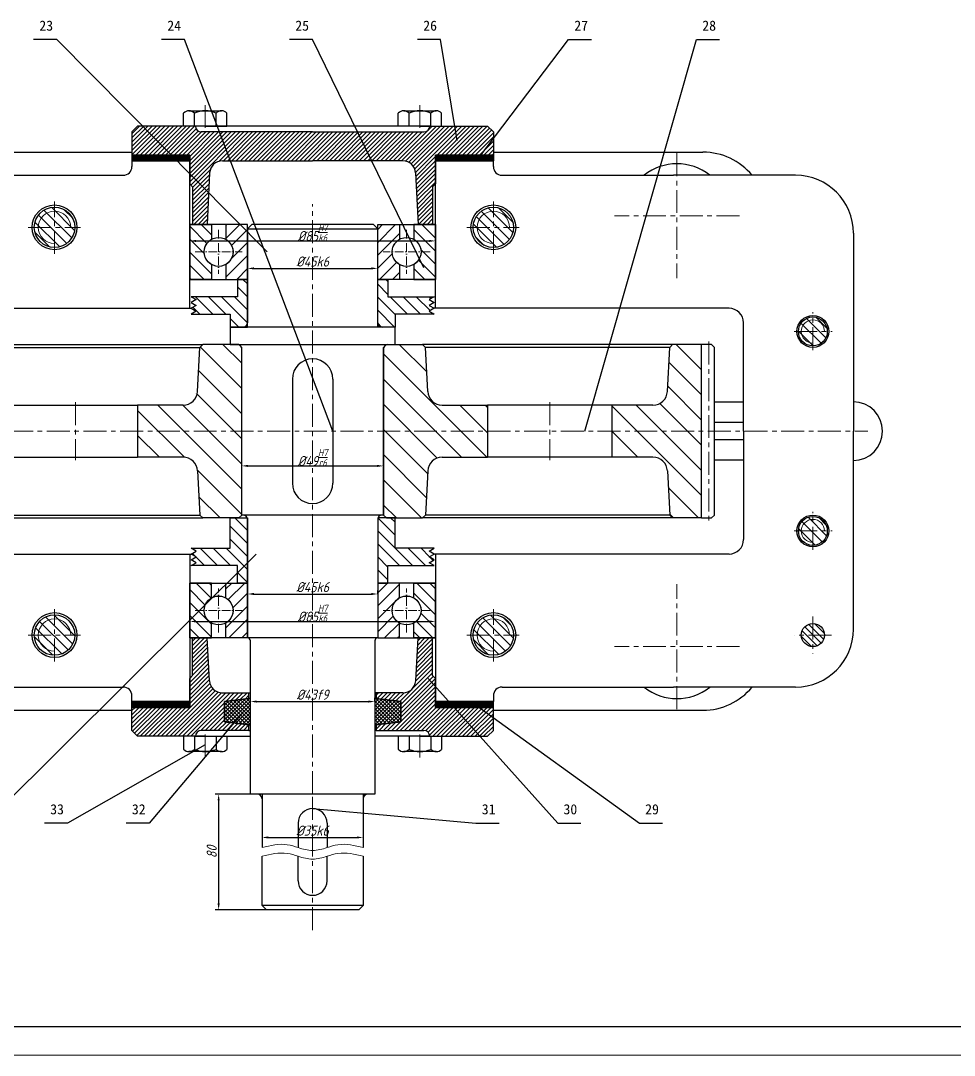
# Model space of a CAD drawing. Header units: millimetres. Extents: x 0 to 1189, y 0 to 841.
# Drawn here: x 346.3 to 669.1, y 0 to 357.8 of the extents above; entities that cross this region are included whole.
import ezdxf

# ---------------------------------------------------------------- set-up
doc = ezdxf.new("R2010")
doc.units = ezdxf.units.MM
doc.header["$LTSCALE"] = 0.25
doc.linetypes.add('ACAD_ISO10W100', pattern=[18, 12, -3, 0, -3])
doc.linetypes.add('CENTER', pattern=[50.8, 31.75, -6.35, 6.35, -6.35])
for name, color, linetype, lineweight in [('中心线', 1, 'CENTER', 15), ('剖面线', 6, 'Continuous', 15), ('尺寸', 3, 'Continuous', 15), ('标注', 6, 'Continuous', 15), ('粗实线', 2, 'Continuous', 30), ('细实线', 7, 'Continuous', 15)]:
    doc.layers.add(name, color=color, linetype=linetype, lineweight=lineweight)
doc.styles.add('gbeitc', font='gbeitc.shx', dxfattribs={"bigfont": 'gbcbig.shx'})
doc.styles.get("Standard").update_dxf_attribs({"font": '宋体.ttf'})
doc.dimstyles.new('ISO-25', dxfattribs={"dimtxt": 3.5, "dimasz": 2.1875, "dimexe": 1.25, "dimexo": 0, "dimtad": 1, "dimdec": 3, "dimrnd": 0.01, "dimdsep": 46, "dimtxsty": 'gbeitc', "dimcen": 2.5, "dimadec": 0, "dimazin": 0, "dimtfac": 1, "dimtdec": 3, "dimtmove": 0, "dimatfit": 3, "dimfxl": 1, "dimarcsym": 0})

# ---------------------------------------------------------------- blocks, each defined once
blk = doc.blocks.new('*D935')
at = {"layer": 'Defpoints', "color": 0, "transparency": 16777216}
for p in [(404.73, 281.63), (489.73, 281.63), (489.73, 281.63)]:
    blk.add_point(p, dxfattribs=at)
at = {"layer": '尺寸', "color": 0, "lineweight": -2, "transparency": 16777216}
for p, q in [((404.73, 281.63), (404.73, 282.88)), ((489.73, 281.63), (489.73, 282.88)), ((406.91, 281.63), (487.54, 281.63))]:
    blk.add_line(p, q, dxfattribs=at)
at = {"layer": '尺寸', "color": 0, "transparency": 16777216}
for points in [[(406.91, 282), (406.91, 281.27), (404.73, 281.63)], [(487.54, 282), (487.54, 281.27), (489.73, 281.63)]]:
    blk.add_solid(points, dxfattribs=at)
at = {"layer": '尺寸', "color": 0, "transparency": 16777216, "insert": (447.23, 284.5), "char_height": 3.5, "attachment_point": 5, "style": 'gbeitc'}
blk.add_mtext('%%c85{\\H0.7x;\\SH7/k6;}', dxfattribs=at)
blk = doc.blocks.new('*D936')
at = {"layer": 'Defpoints', "color": 0, "transparency": 16777216}
for p in [(424.73, 272.13), (469.73, 272.13), (469.73, 272.13)]:
    blk.add_point(p, dxfattribs=at)
at = {"layer": '尺寸', "color": 0, "lineweight": -2, "transparency": 16777216}
for p, q in [((424.73, 272.13), (424.73, 273.38)), ((426.91, 272.13), (467.54, 272.13)), ((469.73, 272.13), (469.73, 273.38))]:
    blk.add_line(p, q, dxfattribs=at)
at = {"layer": '尺寸', "color": 0, "transparency": 16777216}
for points in [[(426.91, 272.5), (426.91, 271.77), (424.73, 272.13)], [(467.54, 272.5), (467.54, 271.77), (469.73, 272.13)]]:
    blk.add_solid(points, dxfattribs=at)
at = {"layer": '尺寸', "color": 0, "transparency": 16777216, "insert": (447.23, 274.51), "char_height": 3.5, "attachment_point": 5, "style": 'gbeitc'}
blk.add_mtext('%%c45k6', dxfattribs=at)
blk = doc.blocks.new('*D937')
at = {"layer": 'Defpoints', "color": 0, "transparency": 16777216}
for p in [(404.73, 150.03), (489.73, 150.03), (489.73, 150.03)]:
    blk.add_point(p, dxfattribs=at)
at = {"layer": '尺寸', "color": 0, "lineweight": -2, "transparency": 16777216}
for p, q in [((404.73, 150.03), (404.73, 151.28)), ((489.73, 150.03), (489.73, 151.28)), ((406.91, 150.03), (487.54, 150.03))]:
    blk.add_line(p, q, dxfattribs=at)
at = {"layer": '尺寸', "color": 0, "transparency": 16777216}
for points in [[(406.91, 150.4), (406.91, 149.67), (404.73, 150.03)], [(487.54, 150.4), (487.54, 149.67), (489.73, 150.03)]]:
    blk.add_solid(points, dxfattribs=at)
at = {"layer": '尺寸', "color": 0, "transparency": 16777216, "insert": (447.23, 152.9), "char_height": 3.5, "attachment_point": 5, "style": 'gbeitc'}
blk.add_mtext('%%c85{\\H0.7x;\\SH7/k6;}', dxfattribs=at)
blk = doc.blocks.new('*D938')
at = {"layer": 'Defpoints', "color": 0, "transparency": 16777216}
for p in [(424.73, 159.53), (469.73, 159.53), (469.73, 159.53)]:
    blk.add_point(p, dxfattribs=at)
at = {"layer": '尺寸', "color": 0, "lineweight": -2, "transparency": 16777216}
for p, q in [((424.73, 159.53), (424.73, 160.78)), ((426.91, 159.53), (467.54, 159.53)), ((469.73, 159.53), (469.73, 160.78))]:
    blk.add_line(p, q, dxfattribs=at)
at = {"layer": '尺寸', "color": 0, "transparency": 16777216}
for points in [[(426.91, 159.9), (426.91, 159.17), (424.73, 159.53)], [(467.54, 159.9), (467.54, 159.17), (469.73, 159.53)]]:
    blk.add_solid(points, dxfattribs=at)
at = {"layer": '尺寸', "color": 0, "transparency": 16777216, "insert": (447.23, 161.91), "char_height": 3.5, "attachment_point": 5, "style": 'gbeitc'}
blk.add_mtext('%%c45k6', dxfattribs=at)
blk = doc.blocks.new('*D939')
at = {"layer": 'Defpoints', "color": 0, "transparency": 16777216}
for p in [(422.73, 203.83), (471.73, 203.83), (471.73, 203.83)]:
    blk.add_point(p, dxfattribs=at)
at = {"layer": '尺寸', "color": 0, "lineweight": -2, "transparency": 16777216}
for p, q in [((422.73, 203.83), (422.73, 205.08)), ((471.73, 203.83), (471.73, 205.08)), ((424.91, 203.83), (469.54, 203.83))]:
    blk.add_line(p, q, dxfattribs=at)
at = {"layer": '尺寸', "color": 0, "transparency": 16777216}
for points in [[(424.91, 204.2), (424.91, 203.47), (422.73, 203.83)], [(469.54, 204.2), (469.54, 203.47), (471.73, 203.83)]]:
    blk.add_solid(points, dxfattribs=at)
at = {"layer": '尺寸', "color": 0, "transparency": 16777216, "insert": (447.23, 206.7), "char_height": 3.5, "attachment_point": 5, "style": 'gbeitc'}
blk.add_mtext('%%c49{\\H0.7x;\\SH7/r6;}', dxfattribs=at)
blk = doc.blocks.new('*D942')
at = {"layer": 'Defpoints', "color": 0, "transparency": 16777216}
for p in [(429.73, 90.33), (464.73, 90.33), (464.73, 75.33)]:
    blk.add_point(p, dxfattribs=at)
at = {"layer": '尺寸', "color": 0, "lineweight": -2, "transparency": 16777216}
for p, q in [((429.73, 90.33), (429.73, 74.08)), ((464.73, 90.33), (464.73, 74.08)), ((431.91, 75.33), (462.54, 75.33))]:
    blk.add_line(p, q, dxfattribs=at)
at = {"layer": '尺寸', "color": 0, "transparency": 16777216}
for points in [[(431.91, 75.7), (431.91, 74.97), (429.73, 75.33)], [(462.54, 75.7), (462.54, 74.97), (464.73, 75.33)]]:
    blk.add_solid(points, dxfattribs=at)
at = {"layer": '尺寸', "color": 0, "transparency": 16777216, "insert": (447.23, 77.71), "char_height": 3.5, "attachment_point": 5, "style": 'gbeitc'}
blk.add_mtext('%%c35k6', dxfattribs=at)
blk = doc.blocks.new('*D943')
at = {"layer": 'Defpoints', "color": 0, "transparency": 16777216}
for p in [(447.23, 90.33), (414.73, 50.33), (447.23, 50.33)]:
    blk.add_point(p, dxfattribs=at)
at = {"layer": '尺寸', "color": 0, "lineweight": -2, "transparency": 16777216}
for p, q in [((447.23, 90.33), (413.48, 90.33)), ((414.73, 88.15), (414.73, 52.52)), ((447.23, 50.33), (413.48, 50.33))]:
    blk.add_line(p, q, dxfattribs=at)
at = {"layer": '尺寸', "color": 0, "transparency": 16777216}
for points in [[(414.36, 88.15), (415.09, 88.15), (414.73, 90.33)], [(414.36, 52.52), (415.09, 52.52), (414.73, 50.33)]]:
    blk.add_solid(points, dxfattribs=at)
at = {"layer": '尺寸', "color": 0, "transparency": 16777216, "insert": (412.35, 70.33), "char_height": 3.5, "attachment_point": 5, "rotation": 90, "style": 'gbeitc'}
blk.add_mtext('80', dxfattribs=at)
blk = doc.blocks.new('*D945')
at = {"layer": 'Defpoints', "color": 0, "transparency": 16777216}
for p in [(425.73, 122.33), (468.73, 122.33), (468.73, 122.33)]:
    blk.add_point(p, dxfattribs=at)
at = {"layer": '尺寸', "color": 0, "lineweight": -2, "transparency": 16777216}
for p, q in [((425.73, 122.33), (425.73, 123.58)), ((427.91, 122.33), (466.54, 122.33)), ((468.73, 122.33), (468.73, 123.58))]:
    blk.add_line(p, q, dxfattribs=at)
at = {"layer": '尺寸', "color": 0, "transparency": 16777216}
for points in [[(427.91, 122.7), (427.91, 121.97), (425.73, 122.33)], [(466.54, 122.7), (466.54, 121.97), (468.73, 122.33)]]:
    blk.add_solid(points, dxfattribs=at)
at = {"layer": '尺寸', "color": 0, "transparency": 16777216, "insert": (447.23, 124.71), "char_height": 3.5, "attachment_point": 5, "style": 'gbeitc'}
blk.add_mtext('%%c43f9', dxfattribs=at)

msp = doc.modelspace()

# ---------------------------------------------------------------- hatches: boundary and pattern name
at = {"layer": '剖面线'}
h = msp.add_hatch(dxfattribs=at)
h.set_pattern_fill('ANSI31', color=256, scale=0.326667, style=0)
edge = h.paths.add_edge_path(flags=16)
edge.add_line((447.2267, 319.3333), (408.7267, 319.3333))
edge.add_arc((408.7267, 321.3333), 2, 180, 270, ccw=False)
edge.add_line((406.7267, 321.3333), (386.7267, 321.3333))
edge.add_line((386.7267, 321.3333), (384.7267, 319.3333))
edge.add_line((384.7267, 319.3333), (384.7267, 311.3333))
edge.add_line((384.7267, 311.3333), (399.2267, 311.3333))
edge.add_line((399.2267, 311.3333), (404.7267, 311.3333))
edge.add_line((404.7267, 311.3333), (404.7267, 301.3333))
edge.add_line((404.7267, 301.3333), (405.7267, 300.3333))
edge.add_line((405.7267, 300.3333), (405.7267, 287.3333))
edge.add_line((405.7267, 287.3333), (410.7267, 287.3333))
edge.add_line((410.7267, 287.3333), (411.6177, 305.1531))
edge.add_arc((416.0122, 304.9333), 4.4, 90, 177.137595, ccw=False)
edge.add_line((416.0122, 309.3333), (447.2267, 309.3333))
edge.add_line((447.2267, 309.3333), (478.4412, 309.3333))
edge.add_arc((478.4412, 304.9333), 4.4, 2.862405, 90, ccw=False)
edge.add_line((482.8357, 305.1531), (483.7267, 287.3333))
edge.add_line((483.7267, 287.3333), (488.7267, 287.3333))
edge.add_line((488.7267, 287.3333), (488.7267, 300.3333))
edge.add_line((488.7267, 300.3333), (489.7267, 301.3333))
edge.add_line((489.7267, 301.3333), (489.7267, 311.3333))
edge.add_line((489.7267, 311.3333), (495.2267, 311.3333))
edge.add_line((495.2267, 311.3333), (509.7267, 311.3333))
edge.add_line((509.7267, 311.3333), (509.7267, 319.3333))
edge.add_line((509.7267, 319.3333), (507.7267, 321.3333))
edge.add_line((507.7267, 321.3333), (487.7267, 321.3333))
edge.add_arc((485.7267, 321.3333), 2, -90, 0, ccw=False)
edge.add_line((485.7267, 319.3333), (447.2267, 319.3333))
h = msp.add_hatch(dxfattribs=at)
h.set_pattern_fill('ANSI37', color=256, scale=0.117, style=0)
h.paths.add_polyline_path([(404.7267, 309.3333), (404.7267, 311.3333), (384.7267, 311.3333), (384.7267, 309.3333)], flags=16)
h = msp.add_hatch(dxfattribs=at)
h.set_pattern_fill('ANSI37', color=256, scale=0.117, style=0)
h.paths.add_polyline_path([(489.7267, 309.3333), (489.7267, 311.3333), (509.7267, 311.3333), (509.7267, 309.3333)], flags=16)
h = msp.add_hatch(dxfattribs=at)
h.set_pattern_fill('ANSI31', color=256, scale=0.8, angle=90, style=0)
edge = h.paths.add_edge_path(flags=16)
edge.add_arc((357.9767, 286.3333), 7, 0, 360)
h = msp.add_hatch(dxfattribs=at)
h.set_pattern_fill('ANSI31', color=256, scale=0.8, angle=90, style=0)
edge = h.paths.add_edge_path(flags=16)
edge.add_arc((509.7267, 286.3333), 7, 0, 360)
h = msp.add_hatch(dxfattribs=at)
h.set_pattern_fill('ANSI31', color=256, angle=90, style=0)
edge = h.paths.add_edge_path(flags=16)
edge.add_line((404.7268, 287.3333), (412.2267, 287.3333))
edge.add_line((412.2267, 287.3333), (412.2267, 282.1635))
edge.add_arc((414.7267, 277.8333), 5, 120, 240)
edge.add_line((412.2267, 273.5032), (412.2267, 268.3333))
edge.add_line((412.2267, 268.3333), (404.7268, 268.3333))
edge.add_arc((404.7268, 268.3334), 0.0001, 180, 270, ccw=False)
edge.add_line((404.7267, 268.3334), (404.7267, 287.3332))
edge.add_arc((404.7268, 287.3332), 0.0001, 90, 180, ccw=False)
h = msp.add_hatch(dxfattribs=at)
h.set_pattern_fill('ANSI31', color=256, style=0)
edge = h.paths.add_edge_path(flags=16)
edge.add_line((424.7266, 287.3333), (417.2267, 287.3333))
edge.add_line((417.2267, 287.3333), (417.2267, 282.1635))
edge.add_arc((414.7267, 277.8333), 5, -60, 60, ccw=False)
edge.add_line((417.2267, 273.5032), (417.2267, 268.3333))
edge.add_line((417.2267, 268.3333), (424.7266, 268.3333))
edge.add_arc((424.7266, 268.3334), 0.0001, 270, 360)
edge.add_line((424.7267, 268.3334), (424.7267, 287.3332))
edge.add_arc((424.7266, 287.3332), 0.0001, 0, 90)
h = msp.add_hatch(dxfattribs=at)
h.set_pattern_fill('ANSI31', color=256, style=0)
edge = h.paths.add_edge_path(flags=16)
edge.add_line((469.7268, 287.3333), (477.2267, 287.3333))
edge.add_line((477.2267, 287.3333), (477.2267, 282.1635))
edge.add_arc((479.7267, 277.8333), 5, 120, 240)
edge.add_line((477.2267, 273.5032), (477.2267, 268.3333))
edge.add_line((477.2267, 268.3333), (469.7268, 268.3333))
edge.add_arc((469.7268, 268.3334), 0.0001, 180, 270, ccw=False)
edge.add_line((469.7267, 268.3334), (469.7267, 287.3332))
edge.add_arc((469.7268, 287.3332), 0.0001, 90, 180, ccw=False)
h = msp.add_hatch(dxfattribs=at)
h.set_pattern_fill('ANSI31', color=256, angle=90, style=0)
edge = h.paths.add_edge_path(flags=16)
edge.add_line((489.7266, 287.3333), (482.2267, 287.3333))
edge.add_line((482.2267, 287.3333), (482.2267, 282.1635))
edge.add_arc((479.7267, 277.8333), 5, -60, 60, ccw=False)
edge.add_line((482.2267, 273.5032), (482.2267, 268.3333))
edge.add_line((482.2267, 268.3333), (489.7266, 268.3333))
edge.add_arc((489.7266, 268.3334), 0.0001, 270, 360)
edge.add_line((489.7267, 268.3334), (489.7267, 287.3332))
edge.add_arc((489.7266, 287.3332), 0.0001, 0, 90)
h = msp.add_hatch(dxfattribs=at)
h.set_pattern_fill('ANSI31', color=256, angle=90, style=0)
h.paths.add_polyline_path([(424.7267, 268.3333), (421.2267, 268.3333), (421.2267, 262.3333), (405.2267, 262.3333), (406.9587, 261.3333), (405.2267, 260.3333), (406.9587, 259.3333), (405.2267, 258.3333), (406.9587, 257.3333), (405.2267, 256.3333), (418.7267, 256.3333), (418.7267, 251.8333), (424.7267, 251.8333)], flags=16)
h = msp.add_hatch(dxfattribs=at)
h.set_pattern_fill('ANSI31', color=256, angle=90, style=0)
h.paths.add_polyline_path([(469.7267, 268.3333), (473.2267, 268.3333), (473.2267, 262.3333), (489.2267, 262.3333), (487.4946, 261.3333), (489.2267, 260.3333), (487.4946, 259.3333), (489.2267, 258.3333), (487.4946, 257.3333), (489.2267, 256.3333), (475.7267, 256.3333), (475.7267, 251.8333), (469.7267, 251.8333)], flags=16)
h = msp.add_hatch(dxfattribs=at)
h.set_pattern_fill('ANSI31', color=256, scale=0.8, angle=90, style=0)
edge = h.paths.add_edge_path(flags=16)
edge.add_arc((620.2267, 250.3333), 5, 0, 360)
h = msp.add_hatch(dxfattribs=at)
h.set_pattern_fill('ANSI31', color=256, scale=1.94, angle=90, style=0)
edge = h.paths.add_edge_path(flags=16)
edge.add_line((421.7267, 185.8333), (422.7267, 186.8333))
edge.add_line((422.7267, 186.8333), (422.7267, 244.8333))
edge.add_line((422.7267, 244.8333), (421.7267, 245.8333))
edge.add_line((421.7267, 245.8333), (409.2267, 245.8333))
edge.add_line((409.2267, 245.8333), (408.2267, 244.8333))
edge.add_line((408.2267, 244.8333), (407.4254, 229.5712))
edge.add_arc((402.4323, 229.8333), 5, 270, 356.994731, ccw=False)
edge.add_line((402.4323, 224.8333), (386.7267, 224.8333))
edge.add_line((386.7267, 224.8333), (386.7267, 206.8333))
edge.add_line((386.7267, 206.8333), (402.4323, 206.8333))
edge.add_arc((402.4323, 201.8333), 5, 3.005269, 90, ccw=False)
edge.add_line((407.4254, 202.0955), (408.2267, 186.8333))
edge.add_line((408.2267, 186.8333), (409.2267, 185.8333))
edge.add_line((409.2267, 185.8333), (421.7267, 185.8333))
h = msp.add_hatch(dxfattribs=at)
h.set_pattern_fill('ANSI31', color=256, scale=1.94, angle=90, style=0)
edge = h.paths.add_edge_path(flags=16)
edge.add_line((472.7267, 185.8333), (471.7267, 186.8333))
edge.add_line((471.7267, 186.8333), (471.7267, 244.8333))
edge.add_line((471.7267, 244.8333), (472.7267, 245.8333))
edge.add_line((472.7267, 245.8333), (485.2267, 245.8333))
edge.add_line((485.2267, 245.8333), (486.2267, 244.8333))
edge.add_line((486.2267, 244.8333), (487.0279, 229.5712))
edge.add_arc((492.0211, 229.8333), 5, 183.005269, 270)
edge.add_line((492.0211, 224.8333), (507.7267, 224.8333))
edge.add_line((507.7267, 224.8333), (507.7267, 206.8333))
edge.add_line((507.7267, 206.8333), (492.0211, 206.8333))
edge.add_arc((492.0211, 201.8333), 5, 90, 176.994731)
edge.add_line((487.0279, 202.0955), (486.2267, 186.8333))
edge.add_line((486.2267, 186.8333), (485.2267, 185.8333))
edge.add_line((485.2267, 185.8333), (472.7267, 185.8333))
h = msp.add_hatch(dxfattribs=at)
h.set_pattern_fill('ANSI31', color=256, scale=1.94, angle=90, style=0)
edge = h.paths.add_edge_path(flags=16)
edge.add_line((581.7267, 185.8333), (581.7267, 245.8333))
edge.add_line((581.7267, 245.8333), (571.7267, 245.8333))
edge.add_line((571.7267, 245.8333), (570.7267, 244.8333))
edge.add_line((570.7267, 244.8333), (569.9254, 229.5712))
edge.add_arc((564.9323, 229.8333), 5, 270, 356.994731, ccw=False)
edge.add_line((564.9323, 224.8333), (550.7267, 224.8333))
edge.add_line((550.7267, 224.8333), (550.7267, 206.8333))
edge.add_line((550.7267, 206.8333), (564.9323, 206.8333))
edge.add_arc((564.9323, 201.8333), 5, 3.005269, 90, ccw=False)
edge.add_line((569.9254, 202.0955), (570.7267, 186.8333))
edge.add_line((570.7267, 186.8333), (571.7267, 185.8333))
edge.add_line((571.7267, 185.8333), (581.7267, 185.8333))
h = msp.add_hatch(dxfattribs=at)
h.set_pattern_fill('ANSI31', color=256, scale=0.8, angle=90, style=0)
edge = h.paths.add_edge_path(flags=16)
edge.add_arc((620.2267, 181.3333), 5, 0, 360)
h = msp.add_hatch(dxfattribs=at)
h.set_pattern_fill('ANSI31', color=256, angle=90, style=0)
h.paths.add_polyline_path([(424.7267, 163.3333), (421.2267, 163.3333), (421.2267, 169.3333), (405.2267, 169.3333), (406.9587, 170.3333), (405.2267, 171.3333), (406.9587, 172.3333), (405.2267, 173.3333), (406.9587, 174.3333), (405.2267, 175.3333), (418.7267, 175.3333), (418.7267, 185.8333), (424.7267, 185.8333)], flags=16)
h = msp.add_hatch(dxfattribs=at)
h.set_pattern_fill('ANSI31', color=256, angle=90, style=0)
h.paths.add_polyline_path([(469.7267, 163.3333), (473.2267, 163.3333), (473.2267, 169.3333), (489.2267, 169.3333), (487.4946, 170.3333), (489.2267, 171.3333), (487.4946, 172.3333), (489.2267, 173.3333), (487.4946, 174.3333), (489.2267, 175.3333), (475.7267, 175.3333), (475.7267, 185.8333), (469.7267, 185.8333)], flags=16)
h = msp.add_hatch(dxfattribs=at)
h.set_pattern_fill('ANSI31', color=256, angle=90, style=0)
edge = h.paths.add_edge_path(flags=16)
edge.add_line((404.7268, 144.3333), (412.2267, 144.3333))
edge.add_line((412.2267, 144.3333), (412.2267, 149.5032))
edge.add_arc((414.7267, 153.8333), 5, 120, 240, ccw=False)
edge.add_line((412.2267, 158.1635), (412.2267, 163.3333))
edge.add_line((412.2267, 163.3333), (404.7268, 163.3333))
edge.add_arc((404.7268, 163.3332), 0.0001, 90, 180)
edge.add_line((404.7267, 163.3332), (404.7267, 144.3334))
edge.add_arc((404.7268, 144.3334), 0.0001, 180, 270)
h = msp.add_hatch(dxfattribs=at)
h.set_pattern_fill('ANSI31', color=256, style=0)
edge = h.paths.add_edge_path(flags=16)
edge.add_line((424.7266, 144.3333), (417.2267, 144.3333))
edge.add_line((417.2267, 144.3333), (417.2267, 149.5032))
edge.add_arc((414.7267, 153.8333), 5, 300, 420)
edge.add_line((417.2267, 158.1635), (417.2267, 163.3333))
edge.add_line((417.2267, 163.3333), (424.7266, 163.3333))
edge.add_arc((424.7266, 163.3332), 0.0001, 0, 90, ccw=False)
edge.add_line((424.7267, 163.3332), (424.7267, 144.3334))
edge.add_arc((424.7266, 144.3334), 0.0001, -90, 0, ccw=False)
h = msp.add_hatch(dxfattribs=at)
h.set_pattern_fill('ANSI31', color=256, style=0)
edge = h.paths.add_edge_path(flags=16)
edge.add_line((469.7268, 144.3333), (477.2267, 144.3333))
edge.add_line((477.2267, 144.3333), (477.2267, 149.5032))
edge.add_arc((479.7267, 153.8333), 5, 120, 240, ccw=False)
edge.add_line((477.2267, 158.1635), (477.2267, 163.3333))
edge.add_line((477.2267, 163.3333), (469.7268, 163.3333))
edge.add_arc((469.7268, 163.3332), 0.0001, 90, 180)
edge.add_line((469.7267, 163.3332), (469.7267, 144.3334))
edge.add_arc((469.7268, 144.3334), 0.0001, 180, 270)
h = msp.add_hatch(dxfattribs=at)
h.set_pattern_fill('ANSI31', color=256, angle=90, style=0)
edge = h.paths.add_edge_path(flags=16)
edge.add_line((489.7266, 144.3333), (482.2267, 144.3333))
edge.add_line((482.2267, 144.3333), (482.2267, 149.5032))
edge.add_arc((479.7267, 153.8333), 5, 300, 420)
edge.add_line((482.2267, 158.1635), (482.2267, 163.3333))
edge.add_line((482.2267, 163.3333), (489.7266, 163.3333))
edge.add_arc((489.7266, 163.3332), 0.0001, 0, 90, ccw=False)
edge.add_line((489.7267, 163.3332), (489.7267, 144.3334))
edge.add_arc((489.7266, 144.3334), 0.0001, -90, 0, ccw=False)
h = msp.add_hatch(dxfattribs=at)
h.set_pattern_fill('ANSI31', color=256, scale=0.8, angle=90, style=0)
edge = h.paths.add_edge_path(flags=16)
edge.add_arc((357.9767, 145.3333), 7, 0, 360)
h = msp.add_hatch(dxfattribs=at)
h.set_pattern_fill('ANSI31', color=256, scale=0.8, angle=90, style=0)
edge = h.paths.add_edge_path(flags=16)
edge.add_arc((509.7267, 145.3333), 7, 0, 360)
h = msp.add_hatch(dxfattribs=at)
h.set_pattern_fill('ANSI31', color=256, scale=0.5, angle=90, style=0)
edge = h.paths.add_edge_path(flags=16)
edge.add_arc((620.2267, 145.3333), 4, 0, 360)
h = msp.add_hatch(dxfattribs=at)
h.set_pattern_fill('ANSI31', color=256, scale=0.326667, style=0)
edge = h.paths.add_edge_path(flags=16)
edge.add_line((425.2267, 112.3333), (408.7267, 112.3333))
edge.add_arc((408.7267, 110.3333), 2, 90, 180)
edge.add_line((406.7267, 110.3333), (386.7267, 110.3333))
edge.add_line((386.7267, 110.3333), (384.7267, 112.3333))
edge.add_line((384.7267, 112.3333), (384.7267, 120.3333))
edge.add_line((384.7267, 120.3333), (399.2267, 120.3333))
edge.add_line((399.2267, 120.3333), (404.7267, 120.3333))
edge.add_line((404.7267, 120.3333), (404.7267, 130.3333))
edge.add_line((404.7267, 130.3333), (405.7267, 131.3333))
edge.add_line((405.7267, 131.3333), (405.7267, 144.3333))
edge.add_line((405.7267, 144.3333), (410.7267, 144.3333))
edge.add_line((410.7267, 144.3333), (411.5867, 129.479))
edge.add_arc((415.9793, 129.7333), 4.4, 183.313425, 270)
edge.add_line((415.9793, 125.3333), (425.2267, 125.3333))
edge.add_line((425.2267, 125.3333), (425.2267, 123.377))
edge.add_line((425.2267, 123.377), (416.7267, 122.3333))
edge.add_line((416.7267, 122.3333), (416.7267, 115.3333))
edge.add_line((416.7267, 115.3333), (425.2267, 114.2897))
edge.add_line((425.2267, 114.2897), (425.2267, 112.3333))
h = msp.add_hatch(dxfattribs=at)
h.set_pattern_fill('ANSI31', color=256, scale=0.326667, style=0)
edge = h.paths.add_edge_path(flags=16)
edge.add_line((469.2267, 112.3333), (485.7267, 112.3333))
edge.add_arc((485.7267, 110.3333), 2, 0, 90, ccw=False)
edge.add_line((487.7267, 110.3333), (507.7267, 110.3333))
edge.add_line((507.7267, 110.3333), (509.7267, 112.3333))
edge.add_line((509.7267, 112.3333), (509.7267, 120.3333))
edge.add_line((509.7267, 120.3333), (495.2267, 120.3333))
edge.add_line((495.2267, 120.3333), (489.7267, 120.3333))
edge.add_line((489.7267, 120.3333), (489.7267, 130.3333))
edge.add_line((489.7267, 130.3333), (488.7267, 131.3333))
edge.add_line((488.7267, 131.3333), (488.7267, 144.3333))
edge.add_line((488.7267, 144.3333), (483.7267, 144.3333))
edge.add_line((483.7267, 144.3333), (482.8667, 129.479))
edge.add_arc((478.474, 129.7333), 4.4, 270, 356.686575, ccw=False)
edge.add_line((478.474, 125.3333), (469.2267, 125.3333))
edge.add_line((469.2267, 125.3333), (469.2267, 123.377))
edge.add_line((469.2267, 123.377), (477.7267, 122.3333))
edge.add_line((477.7267, 122.3333), (477.7267, 115.3333))
edge.add_line((477.7267, 115.3333), (469.2267, 114.2897))
edge.add_line((469.2267, 114.2897), (469.2267, 112.3333))
h = msp.add_hatch(dxfattribs=at)
h.set_pattern_fill('ANSI37', color=256, scale=0.117, style=0)
h.paths.add_polyline_path([(404.7267, 122.3333), (404.7267, 120.3333), (384.7267, 120.3333), (384.7267, 122.3333)], flags=16)
h = msp.add_hatch(dxfattribs=at)
h.set_pattern_fill('ANSI37', color=256, scale=0.285, style=0)
h.paths.add_polyline_path([(416.7267, 115.3333), (425.2267, 114.2897), (425.7267, 114.2897), (425.7267, 123.377), (425.2267, 123.377), (416.7267, 122.3333)], flags=16)
h = msp.add_hatch(dxfattribs=at)
h.set_pattern_fill('ANSI37', color=256, scale=0.285, style=0)
h.paths.add_polyline_path([(477.7267, 122.3333), (469.2267, 123.377), (468.7267, 123.377), (468.7267, 114.2897), (469.2267, 114.2897), (477.7267, 115.3333)], flags=16)
h = msp.add_hatch(dxfattribs=at)
h.set_pattern_fill('ANSI37', color=256, scale=0.117, style=0)
h.paths.add_polyline_path([(489.7267, 122.3333), (489.7267, 120.3333), (509.7267, 120.3333), (509.7267, 122.3333)], flags=16)

# ---------------------------------------------------------------- linework, layer by layer
at = {"layer": '中心线'}
for p, q in [((410.1036, 328.6333), (410.1036, 319.3333)), ((484.3498, 328.6333), (484.3498, 319.3333)), ((573.2267, 311.9333), (573.2267, 268.7333)), ((357.9767, 277.1833), (357.9767, 295.3213)), ((447.2267, 90.3333), (447.2267, 294.3333)), ((509.7267, 277.1833), (509.7267, 295.3213)), ((594.8267, 290.3333), (551.6267, 290.3333)), ((348.8267, 286.3333), (366.9647, 286.3333)), ((500.5767, 286.3333), (518.7147, 286.3333)), ((620.2267, 243.8333), (620.2267, 257.0033)), ((613.7267, 250.3333), (626.8967, 250.3333)), ((584.2267, 246.8333), (584.2267, 184.8333)), ((584.2267, 246.8333), (584.2267, 184.8333)), ((365.2267, 225.8333), (365.2267, 205.8333)), ((529.2267, 225.8333), (529.2267, 205.8333)), ((139.3967, 215.8333), (639.2267, 215.8333)), ((620.2267, 174.8333), (620.2267, 188.0033)), ((613.7267, 181.3333), (626.8967, 181.3333)), ((573.2267, 119.7333), (573.2267, 162.9333)), ((357.9767, 136.1833), (357.9767, 154.3213)), ((509.7267, 136.1833), (509.7267, 154.3213)), ((620.2267, 151.7333), (620.2267, 138.9333)), ((348.8267, 145.3333), (366.9647, 145.3333)), ((500.5767, 145.3333), (518.7147, 145.3333)), ((626.6267, 145.3333), (613.8267, 145.3333)), ((594.8267, 141.3333), (551.6267, 141.3333)), ((410.1036, 103.0333), (410.1036, 112.3333)), ((484.3498, 103.0333), (484.3498, 112.3333)), ((447.2267, 43.3333), (447.2267, 90.3333))]:
    msp.add_line(p, q, dxfattribs=at)
at = {"layer": '中心线', "linetype": 'ACAD_ISO10W100'}
for p, q in [((414.7267, 285.4333), (414.7267, 270.2333)), ((479.7267, 285.4333), (479.7267, 270.2333)), ((406.6267, 277.8333), (422.8267, 277.8333)), ((487.8267, 277.8333), (471.6267, 277.8333)), ((414.7267, 146.2333), (414.7267, 161.4333)), ((479.7267, 146.2333), (479.7267, 161.4333)), ((406.6267, 153.8333), (422.8267, 153.8333)), ((487.8267, 153.8333), (471.6267, 153.8333))]:
    msp.add_line(p, q, dxfattribs=at)
at = {"layer": '粗实线'}
for p, q in [((402.598, 321.3333), (402.598, 325.8561)), ((404.4744, 326.6333), (415.7327, 326.6333)), ((406.3508, 321.3333), (406.3508, 325.8561)), ((413.8563, 321.3333), (413.8563, 325.8561)), ((417.6091, 321.3333), (417.6091, 325.8561)), ((476.8442, 321.3333), (476.8442, 325.8561)), ((478.7206, 326.6333), (489.9789, 326.6333)), ((480.597, 321.3333), (480.597, 325.8561)), ((488.1025, 321.3333), (488.1025, 325.8561)), ((491.8553, 321.3333), (491.8553, 325.8561)), ((386.7267, 321.3333), (384.7267, 319.3333)), ((384.7267, 319.3333), (384.7267, 311.3333)), ((406.7267, 321.3333), (386.7267, 321.3333)), ((410.1036, 321.3333), (402.598, 321.3333)), ((487.7267, 321.3333), (406.7267, 321.3333)), ((447.2267, 319.3333), (408.7267, 319.3333)), ((410.1036, 321.3333), (417.6091, 321.3333)), ((447.2267, 319.3333), (485.7267, 319.3333)), ((484.3498, 321.3333), (476.8442, 321.3333)), ((484.3498, 321.3333), (491.8553, 321.3333)), ((487.7267, 321.3333), (507.7267, 321.3333)), ((507.7267, 321.3333), (509.7267, 319.3333)), ((509.7267, 319.3333), (509.7267, 311.3333)), ((331.2267, 312.3333), (384.7267, 312.3333)), ((384.7267, 311.3333), (399.2267, 311.3333)), ((404.7267, 311.3333), (384.7267, 311.3333)), ((384.7267, 311.3333), (384.7267, 309.3333)), ((399.2267, 311.3333), (404.7267, 311.3333)), ((404.7267, 311.3333), (404.7267, 301.3333)), ((404.7267, 309.3333), (404.7267, 311.3333)), ((495.2267, 311.3333), (489.7267, 311.3333)), ((489.7267, 311.3333), (489.7267, 301.3333)), ((489.7267, 309.3333), (489.7267, 311.3333)), ((489.7267, 311.3333), (509.7267, 311.3333)), ((509.7267, 311.3333), (495.2267, 311.3333)), ((509.7267, 312.3333), (582.2267, 312.3333)), ((509.7267, 311.3333), (509.7267, 309.3333)), ((404.7267, 309.3333), (384.7267, 309.3333)), ((384.7267, 309.3333), (384.7267, 307.3333)), ((384.7267, 309.3333), (404.7267, 309.3333)), ((404.7267, 258.3333), (404.7267, 309.3333)), ((416.0122, 309.3333), (447.2267, 309.3333)), ((478.4412, 309.3333), (447.2267, 309.3333)), ((489.7267, 258.3333), (489.7267, 309.3333)), ((489.7267, 309.3333), (509.7267, 309.3333)), ((509.7267, 309.3333), (489.7267, 309.3333)), ((509.7267, 307.3333), (509.7267, 309.3333)), ((334.2267, 304.3333), (381.7267, 304.3333)), ((411.6177, 305.1531), (410.7267, 287.3333)), ((482.8357, 305.1531), (483.7267, 287.3333)), ((512.7267, 304.3333), (571.9767, 304.3333)), ((614.2267, 304.3333), (571.9767, 304.3333)), ((404.7267, 301.3333), (405.7267, 300.3333)), ((489.7267, 301.3333), (488.7267, 300.3333)), ((405.7267, 300.3333), (405.7267, 287.3333)), ((488.7267, 300.3333), (488.7267, 287.3333)), ((404.7267, 287.3332), (404.7267, 268.3334)), ((424.7266, 287.3333), (404.7268, 287.3333)), ((404.7268, 287.3333), (412.2267, 287.3333)), ((405.7267, 287.3333), (410.7267, 287.3333)), ((412.2267, 287.3333), (412.2267, 282.1635)), ((424.7266, 287.3333), (417.2267, 287.3333)), ((417.2267, 287.3333), (417.2267, 282.1635)), ((426.2267, 287.3333), (424.7267, 285.8333)), ((424.7267, 268.3334), (424.7267, 287.3332)), ((468.2267, 287.3333), (426.2267, 287.3333)), ((469.7267, 285.8333), (468.2267, 287.3333)), ((469.7267, 268.3334), (469.7267, 287.3332)), ((469.7268, 287.3333), (489.7266, 287.3333)), ((469.7268, 287.3333), (477.2267, 287.3333)), ((477.2267, 287.3333), (477.2267, 282.1635)), ((489.7266, 287.3333), (482.2267, 287.3333)), ((482.2267, 287.3333), (482.2267, 282.1635)), ((488.7267, 287.3333), (483.7267, 287.3333)), ((489.7267, 287.3332), (489.7267, 268.3334)), ((424.7267, 285.8333), (424.7267, 253.3333)), ((424.7267, 285.8333), (469.7267, 285.8333)), ((469.7267, 253.3333), (469.7267, 285.8333)), ((634.2267, 284.3333), (634.2267, 215.8333)), ((412.2267, 273.5032), (412.2267, 268.3333)), ((417.2267, 273.5032), (417.2267, 268.3333)), ((477.2267, 273.5032), (477.2267, 268.3333)), ((482.2267, 273.5032), (482.2267, 268.3333)), ((404.7268, 268.3333), (424.7266, 268.3333)), ((412.2267, 268.3333), (404.7268, 268.3333)), ((417.2267, 268.3333), (424.7266, 268.3333)), ((424.7267, 268.3333), (421.2267, 268.3333)), ((421.2267, 268.3333), (421.2267, 262.3333)), ((424.7267, 251.8333), (424.7267, 268.3333)), ((469.7267, 268.3333), (473.2267, 268.3333)), ((469.7267, 251.8333), (469.7267, 268.3333)), ((489.7266, 268.3333), (469.7268, 268.3333)), ((477.2267, 268.3333), (469.7268, 268.3333)), ((473.2267, 268.3333), (473.2267, 262.3333)), ((482.2267, 268.3333), (489.7266, 268.3333)), ((421.2267, 262.3333), (405.2267, 262.3333)), ((405.2267, 262.3333), (406.9587, 261.3333)), ((406.9587, 261.3333), (405.2267, 260.3333)), ((473.2267, 262.3333), (489.2267, 262.3333)), ((489.2267, 262.3333), (487.4946, 261.3333)), ((487.4946, 261.3333), (489.2267, 260.3333)), ((311.2267, 258.3333), (404.7267, 258.3333)), ((404.7267, 258.3333), (405.2267, 258.3333)), ((405.2267, 260.3333), (406.9587, 259.3333)), ((406.9587, 259.3333), (405.2267, 258.3333)), ((405.2267, 258.3333), (406.9587, 257.3333)), ((489.2267, 260.3333), (487.4946, 259.3333)), ((487.4946, 259.3333), (489.2267, 258.3333)), ((489.2267, 258.3333), (487.4946, 257.3333)), ((489.7267, 258.3333), (489.2267, 258.3333)), ((591.2267, 258.3333), (489.7267, 258.3333)), ((406.9587, 257.3333), (405.2267, 256.3333)), ((405.2267, 256.3333), (418.7267, 256.3333)), ((418.7267, 256.3333), (418.7267, 251.8333)), ((489.2267, 256.3333), (475.7267, 256.3333)), ((475.7267, 256.3333), (475.7267, 251.8333)), ((487.4946, 257.3333), (489.2267, 256.3333)), ((475.7267, 251.8333), (418.7267, 251.8333)), ((418.7267, 251.8333), (418.7267, 245.8333)), ((418.7267, 251.8333), (424.7267, 251.8333)), ((475.7267, 251.8333), (469.7267, 251.8333)), ((475.7267, 245.8333), (475.7267, 251.8333)), ((596.2267, 215.8333), (596.2267, 253.3333)), ((322.7267, 245.8333), (409.2267, 245.8333)), ((323.7267, 244.8333), (408.2267, 244.8333)), ((407.4254, 229.5712), (408.2267, 244.8333)), ((409.2267, 245.8333), (408.2267, 244.8333)), ((421.7267, 245.8333), (409.2267, 245.8333)), ((418.7267, 245.8333), (475.7267, 245.8333)), ((422.7267, 244.8333), (421.7267, 245.8333)), ((422.7267, 186.8333), (422.7267, 244.8333)), ((422.7267, 186.8333), (422.7267, 244.3333)), ((471.7267, 244.8333), (472.7267, 245.8333)), ((471.7267, 186.8333), (471.7267, 244.8333)), ((471.7267, 244.3333), (471.7267, 186.8333)), ((472.7267, 245.8333), (485.2267, 245.8333)), ((485.2267, 245.8333), (486.2267, 244.8333)), ((571.7267, 245.8333), (485.2267, 245.8333)), ((487.0279, 229.5712), (486.2267, 244.8333)), ((570.7267, 244.8333), (486.2267, 244.8333)), ((569.9254, 229.5712), (570.7267, 244.8333)), ((571.7267, 245.8333), (570.7267, 244.8333)), ((581.7267, 245.8333), (571.7267, 245.8333)), ((581.7267, 185.8333), (581.7267, 245.8333)), ((585.2267, 245.8333), (581.7267, 245.8333)), ((586.2267, 244.8333), (585.2267, 245.8333)), ((586.2267, 186.8333), (586.2267, 244.8333)), ((440.2267, 233.8333), (440.2267, 197.8333)), ((454.2267, 233.8333), (454.2267, 197.8333)), ((596.2267, 225.8333), (586.2267, 225.8333)), ((343.7267, 224.8333), (386.7267, 224.8333)), ((402.4323, 224.8333), (386.7267, 224.8333)), ((386.7267, 224.8333), (386.7267, 206.8333)), ((492.0211, 224.8333), (507.7267, 224.8333)), ((507.7267, 224.8333), (507.7267, 206.8333)), ((550.7267, 224.8333), (507.7267, 224.8333)), ((564.9323, 224.8333), (550.7267, 224.8333)), ((550.7267, 224.8333), (550.7267, 206.8333)), ((596.2267, 218.8333), (586.2267, 218.8333)), ((596.2267, 215.8333), (596.2267, 178.3333)), ((634.2267, 147.3333), (634.2267, 215.8333)), ((596.2267, 212.8333), (586.2267, 212.8333)), ((343.7267, 206.8333), (386.7267, 206.8333)), ((402.4323, 206.8333), (386.7267, 206.8333)), ((492.0211, 206.8333), (507.7267, 206.8333)), ((550.7267, 206.8333), (507.7267, 206.8333)), ((564.9323, 206.8333), (550.7267, 206.8333)), ((596.2267, 205.8333), (586.2267, 205.8333)), ((407.4254, 202.0955), (408.2267, 186.8333)), ((487.0279, 202.0955), (486.2267, 186.8333)), ((569.9254, 202.0955), (570.7267, 186.8333)), ((323.7267, 186.8333), (408.2267, 186.8333)), ((408.2267, 186.8333), (409.2267, 185.8333)), ((421.7267, 185.8333), (422.7267, 186.8333)), ((471.7267, 186.8333), (422.7267, 186.8333)), ((472.7267, 185.8333), (471.7267, 186.8333)), ((486.2267, 186.8333), (485.2267, 185.8333)), ((570.7267, 186.8333), (486.2267, 186.8333)), ((571.7267, 185.8333), (570.7267, 186.8333)), ((585.2267, 185.8333), (586.2267, 186.8333)), ((322.7267, 185.8333), (409.2267, 185.8333)), ((421.7267, 185.8333), (409.2267, 185.8333)), ((418.7267, 175.3333), (418.7267, 185.8333)), ((418.7267, 185.8333), (424.7267, 185.8333)), ((424.7267, 185.8333), (424.7267, 163.3333)), ((424.7267, 144.3333), (424.7267, 185.3333)), ((475.7267, 185.8333), (469.7267, 185.8333)), ((469.7267, 185.8333), (469.7267, 163.3333)), ((469.7267, 185.3333), (469.7267, 144.3333)), ((472.7267, 185.8333), (485.2267, 185.8333)), ((475.7267, 175.3333), (475.7267, 185.8333)), ((571.7267, 185.8333), (485.2267, 185.8333)), ((581.7267, 185.8333), (571.7267, 185.8333)), ((581.7267, 185.8333), (585.2267, 185.8333)), ((406.9587, 174.3333), (405.2267, 175.3333)), ((405.2267, 175.3333), (418.7267, 175.3333)), ((489.2267, 175.3333), (475.7267, 175.3333)), ((487.4946, 174.3333), (489.2267, 175.3333)), ((311.2267, 173.3333), (404.7267, 173.3333)), ((404.7267, 173.3333), (404.7267, 122.3333)), ((404.7267, 173.3333), (405.2267, 173.3333)), ((405.2267, 173.3333), (406.9587, 174.3333)), ((406.9587, 172.3333), (405.2267, 173.3333)), ((405.2267, 171.3333), (406.9587, 172.3333)), ((489.2267, 173.3333), (487.4946, 174.3333)), ((487.4946, 172.3333), (489.2267, 173.3333)), ((489.2267, 171.3333), (487.4946, 172.3333)), ((489.7267, 173.3333), (489.2267, 173.3333)), ((591.2267, 173.3333), (489.7267, 173.3333)), ((489.7267, 173.3333), (489.7267, 122.3333)), ((406.9587, 170.3333), (405.2267, 171.3333)), ((405.2267, 169.3333), (406.9587, 170.3333)), ((421.2267, 169.3333), (405.2267, 169.3333)), ((421.2267, 163.3333), (421.2267, 169.3333)), ((473.2267, 163.3333), (473.2267, 169.3333)), ((473.2267, 169.3333), (489.2267, 169.3333)), ((487.4946, 170.3333), (489.2267, 171.3333)), ((489.2267, 169.3333), (487.4946, 170.3333)), ((404.7267, 144.3334), (404.7267, 163.3332)), ((404.7268, 163.3333), (424.7266, 163.3333)), ((412.2267, 163.3333), (404.7268, 163.3333)), ((412.2267, 158.1635), (412.2267, 163.3333)), ((417.2267, 158.1635), (417.2267, 163.3333)), ((417.2267, 163.3333), (424.7266, 163.3333)), ((424.7267, 163.3333), (421.2267, 163.3333)), ((424.7267, 163.3332), (424.7267, 144.3334)), ((469.7267, 163.3333), (473.2267, 163.3333)), ((469.7267, 163.3332), (469.7267, 144.3334)), ((489.7266, 163.3333), (469.7268, 163.3333)), ((477.2267, 163.3333), (469.7268, 163.3333)), ((477.2267, 158.1635), (477.2267, 163.3333)), ((482.2267, 158.1635), (482.2267, 163.3333)), ((482.2267, 163.3333), (489.7266, 163.3333)), ((489.7267, 144.3334), (489.7267, 163.3332)), ((412.2267, 144.3333), (412.2267, 149.5032)), ((417.2267, 144.3333), (417.2267, 149.5032)), ((477.2267, 144.3333), (477.2267, 149.5032)), ((482.2267, 144.3333), (482.2267, 149.5032)), ((424.7266, 144.3333), (404.7268, 144.3333)), ((404.7268, 144.3333), (412.2267, 144.3333)), ((405.7267, 131.3333), (405.7267, 144.3333)), ((405.7267, 144.3333), (410.7267, 144.3333)), ((411.5867, 129.479), (410.7267, 144.3333)), ((424.7266, 144.3333), (417.2267, 144.3333)), ((469.7267, 144.3333), (424.7267, 144.3333)), ((425.7267, 90.3333), (425.7267, 143.3333)), ((468.7267, 143.3333), (468.7267, 90.3333)), ((469.7268, 144.3333), (489.7266, 144.3333)), ((469.7268, 144.3333), (477.2267, 144.3333)), ((489.7266, 144.3333), (482.2267, 144.3333)), ((482.8667, 129.479), (483.7267, 144.3333)), ((488.7267, 144.3333), (483.7267, 144.3333)), ((488.7267, 131.3333), (488.7267, 144.3333)), ((404.7267, 130.3333), (405.7267, 131.3333)), ((404.7267, 120.3333), (404.7267, 130.3333)), ((489.7267, 130.3333), (488.7267, 131.3333)), ((489.7267, 120.3333), (489.7267, 130.3333)), ((334.2267, 127.3333), (381.7267, 127.3333)), ((415.9793, 125.3333), (425.2267, 125.3333)), ((425.2267, 123.377), (425.2267, 125.3333)), ((425.2267, 125.3333), (425.7267, 125.3333)), ((469.2267, 125.3333), (468.7267, 125.3333)), ((478.474, 125.3333), (469.2267, 125.3333)), ((469.2267, 125.3333), (469.2267, 123.377)), ((512.7267, 127.3333), (571.9767, 127.3333)), ((614.2267, 127.3333), (571.9767, 127.3333)), ((384.7267, 122.3333), (384.7267, 124.3333)), ((404.7267, 122.3333), (384.7267, 122.3333)), ((384.7267, 120.3333), (384.7267, 122.3333)), ((384.7267, 122.3333), (404.7267, 122.3333)), ((404.7267, 122.3333), (404.7267, 120.3333)), ((416.7267, 122.3333), (425.2267, 123.377)), ((425.2267, 123.377), (416.7267, 122.3333)), ((416.7267, 115.3333), (416.7267, 122.3333)), ((416.7267, 122.3333), (416.7267, 115.3333)), ((425.7267, 123.377), (425.2267, 123.377)), ((425.7267, 114.2897), (425.7267, 123.377)), ((469.2267, 123.377), (468.7267, 123.377)), ((468.7267, 123.377), (468.7267, 114.2897)), ((469.2267, 123.377), (477.7267, 122.3333)), ((477.7267, 122.3333), (469.2267, 123.377)), ((477.7267, 122.3333), (477.7267, 115.3333)), ((477.7267, 115.3333), (477.7267, 122.3333)), ((489.7267, 122.3333), (509.7267, 122.3333)), ((489.7267, 122.3333), (489.7267, 120.3333)), ((509.7267, 122.3333), (489.7267, 122.3333)), ((509.7267, 124.3333), (509.7267, 122.3333)), ((509.7267, 120.3333), (509.7267, 122.3333)), ((331.2267, 119.3333), (384.7267, 119.3333)), ((384.7267, 112.3333), (384.7267, 120.3333)), ((384.7267, 120.3333), (399.2267, 120.3333)), ((404.7267, 120.3333), (384.7267, 120.3333)), ((399.2267, 120.3333), (404.7267, 120.3333)), ((495.2267, 120.3333), (489.7267, 120.3333)), ((489.7267, 120.3333), (509.7267, 120.3333)), ((509.7267, 120.3333), (495.2267, 120.3333)), ((509.7267, 112.3333), (509.7267, 120.3333)), ((509.7267, 119.3333), (582.2267, 119.3333)), ((425.2267, 114.2897), (416.7267, 115.3333)), ((416.7267, 115.3333), (425.2267, 114.2897)), ((477.7267, 115.3333), (469.2267, 114.2897)), ((469.2267, 114.2897), (477.7267, 115.3333)), ((386.7267, 110.3333), (384.7267, 112.3333)), ((425.2267, 112.3333), (408.7267, 112.3333)), ((425.2267, 112.3333), (425.2267, 114.2897)), ((425.2267, 114.2897), (425.7267, 114.2897)), ((425.2267, 112.3333), (425.7267, 112.3333)), ((468.7267, 114.2897), (469.2267, 114.2897)), ((469.2267, 112.3333), (468.7267, 112.3333)), ((469.2267, 114.2897), (469.2267, 112.3333)), ((469.2267, 112.3333), (485.7267, 112.3333)), ((507.7267, 110.3333), (509.7267, 112.3333)), ((406.7267, 110.3333), (386.7267, 110.3333)), ((410.1036, 110.3333), (402.598, 110.3333)), ((402.598, 110.3333), (402.598, 105.8106)), ((406.3508, 110.3333), (406.3508, 105.8106)), ((406.7267, 110.3333), (425.7267, 110.3333)), ((410.1036, 110.3333), (417.6091, 110.3333)), ((413.8563, 110.3333), (413.8563, 105.8106)), ((417.6091, 110.3333), (417.6091, 105.8106)), ((487.7267, 110.3333), (468.7267, 110.3333)), ((484.3498, 110.3333), (476.8442, 110.3333)), ((476.8442, 110.3333), (476.8442, 105.8106)), ((480.597, 110.3333), (480.597, 105.8106)), ((484.3498, 110.3333), (491.8553, 110.3333)), ((487.7267, 110.3333), (507.7267, 110.3333)), ((488.1025, 110.3333), (488.1025, 105.8106)), ((491.8553, 110.3333), (491.8553, 105.8106)), ((415.7327, 105.0333), (404.4744, 105.0333)), ((489.9789, 105.0333), (478.7206, 105.0333)), ((468.7267, 90.3333), (425.7267, 90.3333)), ((429.7267, 88.7333), (429.7267, 71.8333)), ((464.7267, 88.7333), (464.7267, 71.8333)), ((442.2267, 80.3333), (442.2267, 71.8333)), ((452.2267, 80.3333), (452.2267, 71.8333)), ((429.7267, 51.8333), (429.7267, 68.8333)), ((442.2267, 60.3333), (442.2267, 68.8333)), ((452.2267, 60.3333), (452.2267, 68.8333)), ((464.7267, 68.8333), (464.7267, 51.8333)), ((431.2267, 50.3333), (429.7267, 51.8333)), ((464.7267, 51.8333), (429.7267, 51.8333)), ((463.2267, 50.3333), (431.2267, 50.3333)), ((464.7267, 51.8333), (463.2267, 50.3333)), ((25, 10), (1179, 10))]:
    msp.add_line(p, q, dxfattribs=at)
for centre, radius in [((357.9767, 286.3333), 7.75), ((509.7267, 286.3333), 7.75), ((357.9767, 286.3333), 7), ((509.7267, 286.3333), 7), ((414.7267, 277.8333), 5), ((479.7267, 277.8333), 5), ((620.2267, 250.3333), 5.5), ((620.2267, 250.3333), 5), ((620.2267, 181.3333), 5.5), ((620.2267, 181.3333), 5), ((414.7267, 153.8333), 5), ((479.7267, 153.8333), 5), ((357.9767, 145.3333), 7.75), ((357.9767, 145.3333), 7), ((509.7267, 145.3333), 7.75), ((509.7267, 145.3333), 7), ((620.2267, 145.3333), 4)]:
    msp.add_circle(centre, radius, dxfattribs=at)
for centre, radius, start, end in [((404.4744, 323.9797), 2.6536, 45, 135), ((410.1036, 317.1847), 9.4486, 66.598161, 113.401839), ((415.7327, 323.9797), 2.6536, 45, 135), ((478.7206, 323.9797), 2.6536, 45, 135), ((484.3498, 317.1847), 9.4486, 66.598161, 113.401839), ((489.9789, 323.9797), 2.6536, 45, 135), ((408.7267, 321.3333), 2, 180, 270), ((485.7267, 321.3333), 2, 270, 0), ((582.2267, 290.3333), 21.9996, 39.522129, 90), ((416.0122, 304.9333), 4.4, 90, 177.137595), ((478.4412, 304.9333), 4.4, 2.862405, 90), ((573.2267, 290.3333), 17.9977, 51.066741, 128.933259), ((381.7267, 307.3333), 3, 270, 0), ((512.7267, 307.3333), 3, 180, 270), ((614.2267, 284.3333), 20, 0, 90), ((404.7268, 287.3332), 0.0001, 90, 180), ((424.7266, 287.3332), 0.0001, 0, 90), ((469.7268, 287.3332), 0.0001, 90, 180), ((489.7266, 287.3332), 0.0001, 0, 90), ((404.7268, 268.3334), 0.0001, 180, 270), ((424.7266, 268.3334), 0.0001, 270, 0), ((469.7268, 268.3334), 0.0001, 180, 270), ((489.7266, 268.3334), 0.0001, 270, 0), ((591.2267, 253.3333), 5, 0, 90), ((423.2267, 253.3333), 1.5, 270, 0), ((471.2267, 253.3333), 1.5, 180, 270), ((421.2267, 244.3333), 1.5, 0, 90), ((473.2267, 244.3333), 1.5, 90, 180), ((447.2267, 233.8333), 7, 0, 180), ((402.4323, 229.8333), 5, 270, 356.994731), ((492.0211, 229.8333), 5, 183.005269, 270), ((564.9323, 229.8333), 5, 270, 356.994731), ((634.2267, 215.8333), 10.1023, 270, 90), ((402.4323, 201.8333), 5, 3.005269, 90), ((492.0211, 201.8333), 5, 90, 176.994731), ((564.9323, 201.8333), 5, 3.005269, 90), ((447.2267, 197.8333), 7, 180, 0), ((423.2267, 185.3333), 1.5, 0, 90), ((471.2267, 185.3333), 1.5, 90, 180), ((591.2267, 178.3333), 5, 270, 0), ((404.7268, 163.3332), 0.0001, 90, 180), ((424.7266, 163.3332), 0.0001, 0, 90), ((469.7268, 163.3332), 0.0001, 90, 180), ((489.7266, 163.3332), 0.0001, 0, 90), ((614.2267, 147.3333), 20, 270, 0), ((404.7268, 144.3334), 0.0001, 180, 270), ((424.7266, 144.3334), 0.0001, 270, 0), ((424.7267, 143.3333), 1, 0, 90), ((469.7267, 143.3333), 1, 90, 180), ((469.7268, 144.3334), 0.0001, 180, 270), ((489.7266, 144.3334), 0.0001, 270, 0), ((415.9793, 129.7333), 4.4, 183.313425, 270), ((478.474, 129.7333), 4.4, 270, 356.686575), ((381.7267, 124.3333), 3, 0, 90), ((512.7267, 124.3333), 3, 90, 180), ((573.2267, 141.3333), 17.9977, 231.066741, 308.933259), ((582.2267, 141.3333), 22, 270, 320.477871), ((408.7267, 110.3333), 2, 90, 180), ((485.7267, 110.3333), 2, 0, 90), ((404.4744, 107.6869), 2.6536, 225, 315), ((410.1036, 114.482), 9.4486, 246.598161, 293.401839), ((415.7327, 107.6869), 2.6536, 225, 315), ((478.7206, 107.6869), 2.6536, 225, 315), ((484.3498, 114.482), 9.4486, 246.598161, 293.401839), ((489.9789, 107.6869), 2.6536, 225, 315), ((428.1267, 88.7333), 1.6, 0, 90), ((466.3267, 88.7333), 1.6, 90, 180), ((447.2267, 80.3333), 5, 0, 180), ((447.2267, 60.3333), 5, 180, 0)]:
    msp.add_arc(centre, radius, start, end, dxfattribs=at)
at = {"layer": '细实线'}
for p, q in [((404.7267, 287.3332), (404.7267, 268.3334)), ((424.7267, 268.3334), (424.7267, 287.3332)), ((469.7267, 268.3334), (469.7267, 287.3332)), ((489.7267, 287.3332), (489.7267, 268.3334)), ((404.7267, 144.3334), (404.7267, 163.3332)), ((424.7267, 163.3332), (424.7267, 144.3334)), ((469.7267, 163.3332), (469.7267, 144.3334)), ((489.7267, 144.3334), (489.7267, 163.3332)), ((0, 0), (1189, 0))]:
    msp.add_line(p, q, dxfattribs=at)
for centre, radius, start, end in [((357.9767, 286.3333), 5.6, 0, 270), ((509.7267, 286.3333), 5.6, 0, 270), ((404.7268, 287.3332), 0.0001, 90, 180), ((424.7266, 287.3332), 0.0001, 0, 90), ((469.7268, 287.3332), 0.0001, 90, 180), ((489.7266, 287.3332), 0.0001, 0, 90), ((414.7267, 277.8333), 5, 120, 240), ((414.7267, 277.8333), 5, 300, 60), ((479.7267, 277.8333), 5, 120, 240), ((479.7267, 277.8333), 5, 300, 60), ((404.7268, 268.3334), 0.0001, 180, 270), ((424.7266, 268.3334), 0.0001, 270, 0), ((469.7268, 268.3334), 0.0001, 180, 270), ((489.7266, 268.3334), 0.0001, 270, 0), ((620.2267, 250.3333), 4, 0, 270), ((620.2267, 181.3333), 4, 0, 270), ((404.7268, 163.3332), 0.0001, 90, 180), ((424.7266, 163.3332), 0.0001, 0, 90), ((469.7268, 163.3332), 0.0001, 90, 180), ((489.7266, 163.3332), 0.0001, 0, 90), ((414.7267, 153.8333), 5, 120, 240), ((414.7267, 153.8333), 5, 300, 60), ((479.7267, 153.8333), 5, 120, 240), ((479.7267, 153.8333), 5, 300, 60), ((357.9767, 145.3333), 5.6, 0, 270), ((509.7267, 145.3333), 5.6, 0, 270), ((404.7268, 144.3334), 0.0001, 180, 270), ((424.7266, 144.3334), 0.0001, 270, 0), ((469.7268, 144.3334), 0.0001, 180, 270), ((489.7266, 144.3334), 0.0001, 270, 0)]:
    msp.add_arc(centre, radius, start, end, dxfattribs=at)
for points in [[(464.7267, 71.8333), (461.778, 72.5503), (457.5298, 73.5832), (451.8541, 71.6826), (447.2267, 70.3511), (442.5993, 71.6826), (436.9235, 73.5832), (432.6754, 72.5503), (429.7267, 71.8333)], [(464.7267, 68.8333), (461.778, 69.5503), (457.5298, 70.5832), (451.8541, 68.6826), (447.2267, 67.3511), (442.5993, 68.6826), (436.9235, 70.5832), (432.6754, 69.5503), (429.7267, 68.8333)]]:
    msp.add_open_spline(points, degree=3, knots=[0, 0, 0, 0, 8.80695748, 12.68800115, 17.78702066, 22.88604018, 26.76708385, 35.57404133, 35.57404133, 35.57404133, 35.57404133], dxfattribs=at)

# ---------------------------------------------------------------- texts
at = {"layer": '标注', "char_height": 3.5, "width": 10, "attachment_point": 1}
for s, insert in [('23', (352.7267, 357.8333)), ('24', (396.9767, 357.8333)), ('25', (441.2267, 357.8333)), ('26', (485.4767, 357.8333)), ('27', (537.7267, 357.8333)), ('28', (581.9767, 357.8333)), ('33', (356.4767, 86.8333)), ('32', (384.7267, 86.8333)), ('31', (505.7267, 86.8333)), ('30', (533.9767, 86.8333)), ('29', (562.2267, 86.8333))]:
    msp.add_mtext(s, dxfattribs=dict(at, insert=insert))

# ---------------------------------------------------------------- dimensions: what is measured, and where the dimension line sits
at = {"layer": '尺寸'}
for base, p1, p2, override, picture, middle in [((489.7267, 281.6333), (404.7267, 281.6333), (489.7267, 281.6333), {"dimtxt": 3.5, "dimdec": 3, "dimpost": '%%c<>{\\H0.7x;\\SH7/k6;}'}, '*D935', (447.2267, 284.5042)), ((469.7267, 272.1333), (424.7267, 272.1333), (469.7267, 272.1333), {"dimtxt": 3.5, "dimdec": 3, "dimpost": '%%c<>k6'}, '*D936', (447.2267, 274.5083)), ((471.7267, 203.8333), (422.7267, 203.8333), (471.7267, 203.8333), {"dimtxt": 3.5, "dimdec": 3, "dimpost": '%%c<>{\\H0.7x;\\SH7/r6;}'}, '*D939', (447.2267, 206.7042)), ((469.7267, 159.5333), (424.7267, 159.5333), (469.7267, 159.5333), {"dimtxt": 3.5, "dimdec": 3, "dimpost": '%%c<>k6'}, '*D938', (447.2267, 161.9083)), ((489.7267, 150.0333), (404.7267, 150.0333), (489.7267, 150.0333), {"dimtxt": 3.5, "dimdec": 3, "dimpost": '%%c<>{\\H0.7x;\\SH7/k6;}'}, '*D937', (447.2267, 152.9042)), ((468.7267, 122.3333), (425.7267, 122.3333), (468.7267, 122.3333), {"dimtxt": 3.5, "dimdec": 3, "dimpost": '%%c<>f9'}, '*D945', (447.2267, 124.7083)), ((464.7267, 75.3333), (429.7267, 90.3333), (464.7267, 90.3333), {"dimtxt": 3.5, "dimdec": 3, "dimpost": '%%c<>k6'}, '*D942', (447.2267, 77.7083))]:
    dim = msp.add_linear_dim(base=base, p1=p1, p2=p2, dimstyle='ISO-25', override=override, dxfattribs=at)
    dim.commit()
    dim.dimension.update_dxf_attribs({"geometry": picture, "text_midpoint": middle})
dim = msp.add_linear_dim(base=(414.7267, 50.3333), p1=(447.2267, 90.3333), p2=(447.2267, 50.3333), angle=90, text='80', dimstyle='ISO-25', override={"dimtxt": 3.5, "dimdec": 3, "dimpost": '<>'}, dxfattribs=at)
dim.commit()
dim.dimension.update_dxf_attribs({"geometry": '*D943', "text_midpoint": (412.3517, 70.3333)})

# ---------------------------------------------------------------- leaders
at = {"layer": '标注'}
for points in [[(431.4767, 277.8333), (358.7267, 351.3333), (350.7267, 351.3333)], [(454.2267, 215.8333), (402.9767, 351.3333), (394.9767, 351.3333)], [(485.7267, 272.3333), (447.2267, 351.3333), (439.2267, 351.3333)], [(497.2267, 316.3333), (491.4767, 351.3333), (483.4767, 351.3333)], [(504.7267, 310.3333), (535.7267, 351.3333), (543.7267, 351.3333)], [(541.3767, 215.8333), (579.9767, 351.3333), (587.9767, 351.3333)], [(427.7267, 173.3333), (334.2267, 80.3333), (326.2267, 80.3333)], [(487.1767, 130.3333), (531.9767, 80.3333), (539.9767, 80.3333)], [(423.2267, 118.8333), (390.7267, 80.3333), (382.7267, 80.3333)], [(503.4767, 121.3333), (560.2267, 80.3333), (568.2267, 80.3333)], [(410.1036, 107.3333), (362.4767, 80.3333), (354.4767, 80.3333)], [(447.2267, 85.3333), (503.7267, 80.3333), (511.7267, 80.3333)]]:
    msp.add_leader(points, dimstyle='ISO-25', override={"dimldrblk": 'None'}, dxfattribs=at)

doc.saveas('drawing.dxf')
